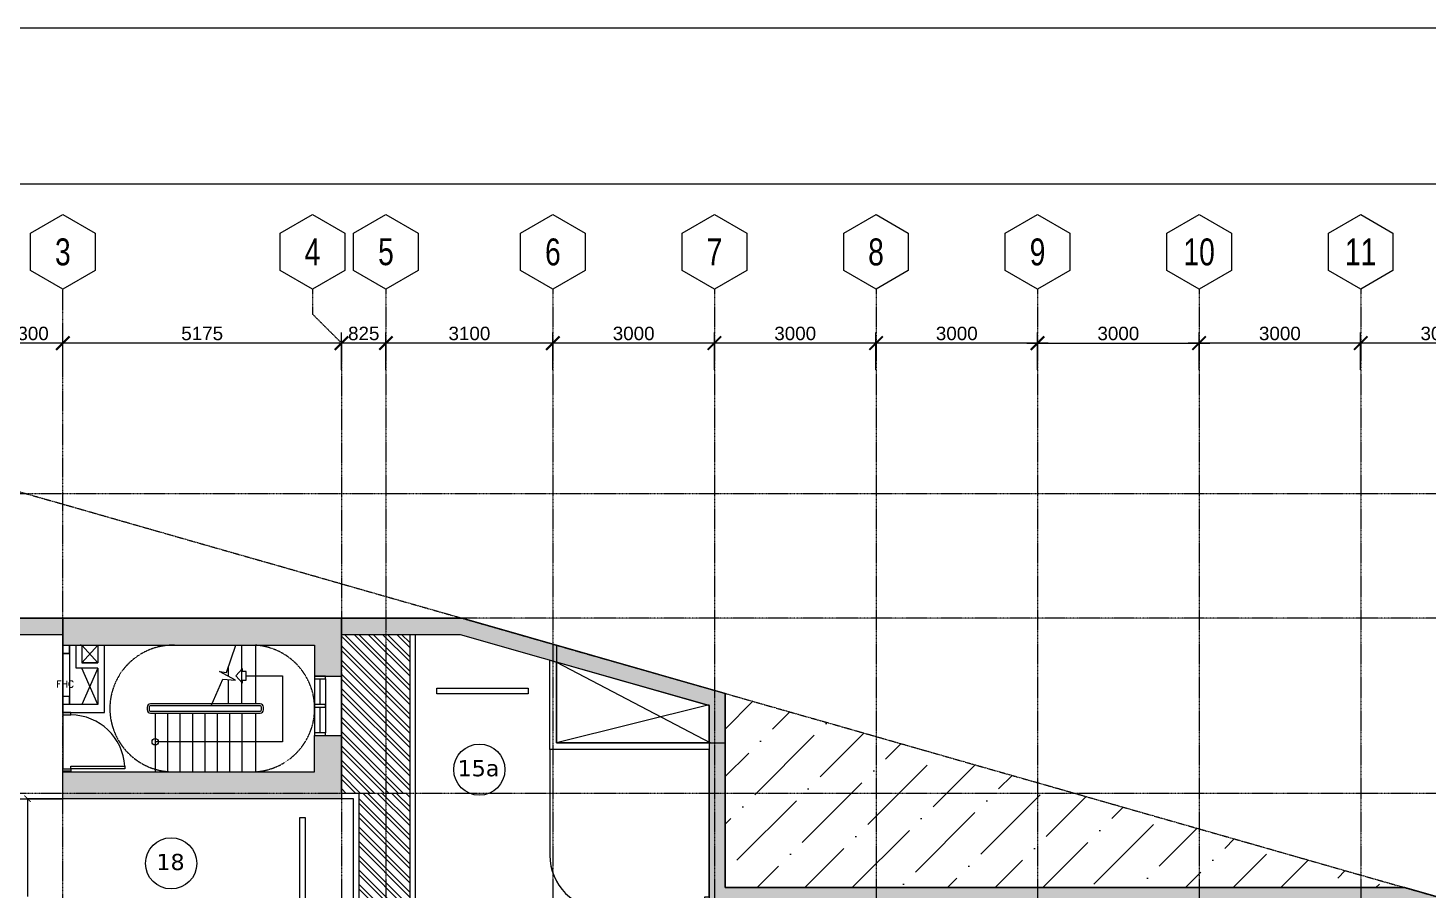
# Model space of a CAD drawing. Header units: inches. Extents: x -189245 to 740841, y -215444 to 469401.
# Drawn here: x 84045 to 110043, y 167391 to 183412 of the extents above; entities that cross this region are included whole.
import ezdxf
from ezdxf.enums import TextEntityAlignment as Align

# ---------------------------------------------------------------- set-up
doc = ezdxf.new("R2010")
doc.units = ezdxf.units.IN
doc.header["$LTSCALE"] = 10
doc.header["$MEASUREMENT"] = 0
for name, pattern in [('GRID NORMAL$0$GRID BASEMENT$0$GRID GROUND$0$GRID$0$$0$PHANTOM', [2.5, 1.25, -0.25, 0.25, -0.25, 0.25, -0.25]), ('HIDDEN', [0.375, 0.25, -0.125]), ('HIDDEN2', [0.1875, 0.125, -0.0625])]:
    doc.linetypes.add(name, pattern=pattern)
for name, color, linetype in [('3', 252, 'Continuous'), ('A-CMU WALL', 4, 'Continuous'), ('a-dim', 8, 'Continuous'), ('A-DOOR', 1, 'Continuous'), ('A-GRID', 8, 'Continuous'), ('A-HATCH COLUMN', 252, 'Continuous'), ('A-HATCH-CMU', 8, 'Continuous'), ('A-HATCH-SOLID', 252, 'Continuous'), ('A-PARKING', 252, 'Continuous'), ('A-RETAINING HATCH', 252, 'Continuous'), ('A-RETAINING WALL', 6, 'Continuous'), ('A-ROAD', 252, 'Continuous'), ('A-SHEARWALL', 6, 'Continuous'), ('A-STAIR', 1, 'Continuous'), ('A-TEXT', 3, 'Continuous'), ('A-WINDOW', 2, 'Continuous'), ('TEXT', 3, 'Continuous'), ('TSG- WALL 100', 244, 'Continuous')]:
    doc.layers.add(name, color=color, linetype=linetype)
doc.layers.add('DEFPOINT', color=7, linetype='Continuous', plot=False)
doc.styles.add('GRID NORMAL$0$GRID BASEMENT$0$GRID GROUND$0$GRID$0$Standard', font='ARIAL.TTF')
doc.styles.add('PRSP_Simplex', font='simplex.shx')
doc.styles.add('ROMANS 300', font='romans.shx', dxfattribs={"height": 300})
doc.styles.add('VERDANA', font='verdana.TTF')
doc.dimstyles.new('GRID NORMAL$0$GRID BASEMENT$0$GRID GROUND$0$GRID$0$Standard', dxfattribs={"dimtxt": 250, "dimasz": 0.18, "dimexe": 0.18, "dimexo": 0.0625, "dimgap": 50, "dimtad": 1, "dimdec": 0, "dimzin": 0, "dimdsep": 46, "dimtxsty": 'GRID NORMAL$0$GRID BASEMENT$0$GRID GROUND$0$GRID$0$Standard', "dimcen": 0.09, "dimadec": 0, "dimazin": 0, "dimtfac": 1, "dimtdec": 0, "dimtofl": 0, "dimtmove": 0, "dimatfit": 3, "dimfxl": 1, "dimtolj": 1, "dimtzin": 0, "dimarcsym": 0})
doc.dimstyles.get("Standard").update_dxf_attribs({"dimtxt": 0.18, "dimasz": 0.18, "dimexe": 0.18, "dimexo": 0.0625, "dimgap": 0.09, "dimtad": 0, "dimtih": 1, "dimtoh": 1, "dimdec": 4, "dimzin": 0, "dimdsep": 46, "dimtxsty": 'Standard', "dimcen": 0.09, "dimadec": 0, "dimazin": 0, "dimtfac": 1, "dimtdec": 4, "dimtofl": 0, "dimtmove": 0, "dimatfit": 3, "dimfxl": 1, "dimtolj": 1, "dimtzin": 0, "dimarcsym": 0})

# ---------------------------------------------------------------- blocks, each defined once
blk = doc.blocks.new('_ARCHTICK')
at = {"color": 0, "linetype": 'ByBlock', "ltscale": 20, "const_width": 0.15}
blk.add_lwpolyline([(-0.5, -0.5), (0.5, 0.5)], dxfattribs=at)
blk = doc.blocks.new('*D749')
at = {"layer": 'a-dim', "color": 1, "lineweight": -2}
for p, q in [((84711, 169104), (84035, 169104)), ((84035, 169104), (84035, 167288)), ((84035, 161615), (84035, 163431)), ((84711, 161615), (84035, 161615))]:
    blk.add_line(p, q, dxfattribs=at)
at = {"layer": 'Defpoints', "color": 0}
for p in [(84711, 169104), (84035, 161615), (84711, 161615)]:
    blk.add_point(p, dxfattribs=at)
at = {"layer": 'a-dim', "color": 1, "lineweight": -2, "xscale": 120, "yscale": 120, "zscale": 120}
for p, rotation in [((84035, 169104), 90), ((84035, 161615), 270)]:
    blk.add_blockref('_ARCHTICK', p, dxfattribs=dict(at, rotation=rotation))
at = {"layer": 'a-dim', "color": 3, "insert": (84035, 165359), "char_height": 300, "attachment_point": 5, "rotation": 90, "style": 'ROMANS 300'}
blk.add_mtext('\\A1;3 SLOTS\\P@ 2500MM EACH', dxfattribs=at)
blk = doc.blocks.new('Park-slot2')
at = {"color": 1}
blk.add_lwpolyline([(800, 1200), (5000, 1200), (5000, 1300), (800, 1300)], close=True, dxfattribs=at)
at = {"color": 2}
blk.add_lwpolyline([(800, 850), (900, 850), (900, -850), (800, -850)], close=True, dxfattribs=at)
blk = doc.blocks.new('1')
at = {"layer": 'A-DOOR'}
blk.add_circle((0, 0), 475, dxfattribs=at)
at = {"layer": 'TEXT', "style": 'VERDANA'}
blk.add_attdef('15B', (-404, -124), '', height=300, dxfattribs=at)
blk = doc.blocks.new('GRID NORMAL$0$GRID BASEMENT$0$GRID GROUND$0$GRID$0$$0$GRID-V')
at = {"color": 3}
blk.add_lwpolyline([(6, 10.39), (0, 13.86), (-6, 10.39), (-6, 3.46), (0, 0), (6, 3.46)], close=True, dxfattribs=at)
at = {"color": 6, "style": 'GRID NORMAL$0$GRID BASEMENT$0$GRID GROUND$0$GRID$0$Standard', "width": 0.75}
blk.add_attdef('V', text='', height=5, dxfattribs=at).set_placement((0, 6.93), align=Align.MIDDLE)
blk = doc.blocks.new('GRID NORMAL$0$GRID BASEMENT$0$GRID GROUND$0$GRID$0$_ARCHTICK')
at = {"color": 0, "linetype": 'ByBlock', "ltscale": 20, "const_width": 0.15}
blk.add_lwpolyline([(-0.5, -0.5), (0.5, 0.5)], dxfattribs=at)
blk = doc.blocks.new('*D795')
at = {"layer": 'a-dim', "color": 0, "lineweight": -2, "ltscale": 500}
for p, q in [((93992, 177562), (90492, 177562)), ((90692, 177063), (90692, 177762)), ((93792, 177063), (93792, 177762))]:
    blk.add_line(p, q, dxfattribs=at)
at = {"layer": 'Defpoints', "color": 0, "ltscale": 500}
for p in [(90692, 177562), (90692, 177062), (93792, 177062)]:
    blk.add_point(p, dxfattribs=at)
at = {"layer": 'a-dim', "color": 0, "lineweight": -2, "ltscale": 500, "xscale": 250, "yscale": 250, "zscale": 250, "rotation": 180}
blk.add_blockref('GRID NORMAL$0$GRID BASEMENT$0$GRID GROUND$0$GRID$0$_ARCHTICK', (90692, 177562), dxfattribs=at)
at = {"layer": 'a-dim', "color": 0, "lineweight": -2, "ltscale": 500, "xscale": 250, "yscale": 250, "zscale": 250}
blk.add_blockref('GRID NORMAL$0$GRID BASEMENT$0$GRID GROUND$0$GRID$0$_ARCHTICK', (93792, 177562), dxfattribs=at)
at = {"layer": 'a-dim', "color": 3, "ltscale": 500, "insert": (92242, 177740), "char_height": 250, "attachment_point": 5, "style": 'GRID NORMAL$0$GRID BASEMENT$0$GRID GROUND$0$GRID$0$Standard'}
blk.add_mtext('\\A1;3100', dxfattribs=at)
blk = doc.blocks.new('*D798')
at = {"layer": 'a-dim', "color": 0, "lineweight": -2, "ltscale": 500}
for p, q in [((108992, 177562), (105592, 177562)), ((105792, 177063), (105792, 177762)), ((108792, 177063), (108792, 177762))]:
    blk.add_line(p, q, dxfattribs=at)
at = {"layer": 'Defpoints', "color": 0, "ltscale": 500}
for p in [(105792, 177562), (105792, 177062), (108792, 177063)]:
    blk.add_point(p, dxfattribs=at)
at = {"layer": 'a-dim', "color": 0, "lineweight": -2, "ltscale": 500, "xscale": 250, "yscale": 250, "zscale": 250, "rotation": 180}
blk.add_blockref('GRID NORMAL$0$GRID BASEMENT$0$GRID GROUND$0$GRID$0$_ARCHTICK', (105792, 177562), dxfattribs=at)
at = {"layer": 'a-dim', "color": 0, "lineweight": -2, "ltscale": 500, "xscale": 250, "yscale": 250, "zscale": 250}
blk.add_blockref('GRID NORMAL$0$GRID BASEMENT$0$GRID GROUND$0$GRID$0$_ARCHTICK', (108792, 177562), dxfattribs=at)
at = {"layer": 'a-dim', "color": 3, "ltscale": 500, "insert": (107292, 177740), "char_height": 250, "attachment_point": 5, "style": 'GRID NORMAL$0$GRID BASEMENT$0$GRID GROUND$0$GRID$0$Standard'}
blk.add_mtext('\\A1;3000', dxfattribs=at)
blk = doc.blocks.new('*D799')
at = {"layer": 'a-dim', "color": 0, "lineweight": -2, "ltscale": 500}
for p, q in [((96992, 177562), (93592, 177562)), ((93792, 177063), (93792, 177762)), ((96792, 177063), (96792, 177762))]:
    blk.add_line(p, q, dxfattribs=at)
at = {"layer": 'Defpoints', "color": 0, "ltscale": 500}
for p in [(93792, 177562), (93792, 177062), (96792, 177062)]:
    blk.add_point(p, dxfattribs=at)
at = {"layer": 'a-dim', "color": 0, "lineweight": -2, "ltscale": 500, "xscale": 250, "yscale": 250, "zscale": 250, "rotation": 180}
blk.add_blockref('GRID NORMAL$0$GRID BASEMENT$0$GRID GROUND$0$GRID$0$_ARCHTICK', (93792, 177562), dxfattribs=at)
at = {"layer": 'a-dim', "color": 0, "lineweight": -2, "ltscale": 500, "xscale": 250, "yscale": 250, "zscale": 250}
blk.add_blockref('GRID NORMAL$0$GRID BASEMENT$0$GRID GROUND$0$GRID$0$_ARCHTICK', (96792, 177562), dxfattribs=at)
at = {"layer": 'a-dim', "color": 3, "ltscale": 500, "insert": (95292, 177740), "char_height": 250, "attachment_point": 5, "style": 'GRID NORMAL$0$GRID BASEMENT$0$GRID GROUND$0$GRID$0$Standard'}
blk.add_mtext('\\A1;3000', dxfattribs=at)
blk = doc.blocks.new('*D800')
at = {"layer": 'a-dim', "color": 0, "lineweight": -2, "ltscale": 500}
for p, q in [((111992, 177562), (108592, 177562)), ((108792, 177063), (108792, 177762)), ((111792, 177063), (111792, 177762))]:
    blk.add_line(p, q, dxfattribs=at)
at = {"layer": 'Defpoints', "color": 0, "ltscale": 500}
for p in [(108792, 177562), (108792, 177063), (111792, 177062)]:
    blk.add_point(p, dxfattribs=at)
at = {"layer": 'a-dim', "color": 0, "lineweight": -2, "ltscale": 500, "xscale": 250, "yscale": 250, "zscale": 250, "rotation": 180}
blk.add_blockref('GRID NORMAL$0$GRID BASEMENT$0$GRID GROUND$0$GRID$0$_ARCHTICK', (108792, 177562), dxfattribs=at)
at = {"layer": 'a-dim', "color": 0, "lineweight": -2, "ltscale": 500, "xscale": 250, "yscale": 250, "zscale": 250}
blk.add_blockref('GRID NORMAL$0$GRID BASEMENT$0$GRID GROUND$0$GRID$0$_ARCHTICK', (111792, 177562), dxfattribs=at)
at = {"layer": 'a-dim', "color": 3, "ltscale": 500, "insert": (110292, 177740), "char_height": 250, "attachment_point": 5, "style": 'GRID NORMAL$0$GRID BASEMENT$0$GRID GROUND$0$GRID$0$Standard'}
blk.add_mtext('\\A1;3000', dxfattribs=at)
blk = doc.blocks.new('*D801')
at = {"layer": 'a-dim', "color": 0, "lineweight": -2, "ltscale": 500}
for p, q in [((102992, 177562), (99592, 177562)), ((99792, 177063), (99792, 177762)), ((102792, 177063), (102792, 177762))]:
    blk.add_line(p, q, dxfattribs=at)
at = {"layer": 'Defpoints', "color": 0, "ltscale": 500}
for p in [(99792, 177562), (99792, 177063), (102792, 177062)]:
    blk.add_point(p, dxfattribs=at)
at = {"layer": 'a-dim', "color": 0, "lineweight": -2, "ltscale": 500, "xscale": 250, "yscale": 250, "zscale": 250, "rotation": 180}
blk.add_blockref('GRID NORMAL$0$GRID BASEMENT$0$GRID GROUND$0$GRID$0$_ARCHTICK', (99792, 177562), dxfattribs=at)
at = {"layer": 'a-dim', "color": 0, "lineweight": -2, "ltscale": 500, "xscale": 250, "yscale": 250, "zscale": 250}
blk.add_blockref('GRID NORMAL$0$GRID BASEMENT$0$GRID GROUND$0$GRID$0$_ARCHTICK', (102792, 177562), dxfattribs=at)
at = {"layer": 'a-dim', "color": 3, "ltscale": 500, "insert": (101292, 177740), "char_height": 250, "attachment_point": 5, "style": 'GRID NORMAL$0$GRID BASEMENT$0$GRID GROUND$0$GRID$0$Standard'}
blk.add_mtext('\\A1;3000', dxfattribs=at)
blk = doc.blocks.new('*D802')
at = {"layer": 'a-dim', "color": 0, "lineweight": -2, "ltscale": 500}
for p, q in [((99992, 177562), (96592, 177562)), ((96792, 177063), (96792, 177762)), ((99792, 177063), (99792, 177762))]:
    blk.add_line(p, q, dxfattribs=at)
at = {"layer": 'Defpoints', "color": 0, "ltscale": 500}
for p in [(96792, 177562), (96792, 177063), (99792, 177063)]:
    blk.add_point(p, dxfattribs=at)
at = {"layer": 'a-dim', "color": 0, "lineweight": -2, "ltscale": 500, "xscale": 250, "yscale": 250, "zscale": 250, "rotation": 180}
blk.add_blockref('GRID NORMAL$0$GRID BASEMENT$0$GRID GROUND$0$GRID$0$_ARCHTICK', (96792, 177562), dxfattribs=at)
at = {"layer": 'a-dim', "color": 0, "lineweight": -2, "ltscale": 500, "xscale": 250, "yscale": 250, "zscale": 250}
blk.add_blockref('GRID NORMAL$0$GRID BASEMENT$0$GRID GROUND$0$GRID$0$_ARCHTICK', (99792, 177562), dxfattribs=at)
at = {"layer": 'a-dim', "color": 3, "ltscale": 500, "insert": (98292, 177740), "char_height": 250, "attachment_point": 5, "style": 'GRID NORMAL$0$GRID BASEMENT$0$GRID GROUND$0$GRID$0$Standard'}
blk.add_mtext('\\A1;3000', dxfattribs=at)
blk = doc.blocks.new('*D803')
at = {"layer": 'a-dim', "color": 0, "lineweight": -2, "ltscale": 500}
for p, q in [((90067, 177562), (84492, 177562)), ((84692, 177063), (84692, 177762)), ((89867, 177063), (89867, 177762))]:
    blk.add_line(p, q, dxfattribs=at)
at = {"layer": 'Defpoints', "color": 0, "ltscale": 500}
for p in [(84692, 177562), (84692, 177062), (89867, 177062)]:
    blk.add_point(p, dxfattribs=at)
at = {"layer": 'a-dim', "color": 0, "lineweight": -2, "ltscale": 500, "xscale": 250, "yscale": 250, "zscale": 250, "rotation": 180}
blk.add_blockref('GRID NORMAL$0$GRID BASEMENT$0$GRID GROUND$0$GRID$0$_ARCHTICK', (84692, 177562), dxfattribs=at)
at = {"layer": 'a-dim', "color": 0, "lineweight": -2, "ltscale": 500, "xscale": 250, "yscale": 250, "zscale": 250}
blk.add_blockref('GRID NORMAL$0$GRID BASEMENT$0$GRID GROUND$0$GRID$0$_ARCHTICK', (89867, 177562), dxfattribs=at)
at = {"layer": 'a-dim', "color": 3, "ltscale": 500, "insert": (87280, 177740), "char_height": 250, "attachment_point": 5, "style": 'GRID NORMAL$0$GRID BASEMENT$0$GRID GROUND$0$GRID$0$Standard'}
blk.add_mtext('\\A1;5175', dxfattribs=at)
blk = doc.blocks.new('*D805')
at = {"layer": 'a-dim', "color": 0, "lineweight": -2, "ltscale": 500}
for p, q in [((102592, 177562), (105992, 177562)), ((102792, 177063), (102792, 177762)), ((105792, 177063), (105792, 177762))]:
    blk.add_line(p, q, dxfattribs=at)
at = {"layer": 'Defpoints', "color": 0, "ltscale": 500}
for p in [(105792, 177562), (102792, 177062), (105792, 177063)]:
    blk.add_point(p, dxfattribs=at)
at = {"layer": 'a-dim', "color": 0, "lineweight": -2, "ltscale": 500, "xscale": 250, "yscale": 250, "zscale": 250, "rotation": 180}
blk.add_blockref('GRID NORMAL$0$GRID BASEMENT$0$GRID GROUND$0$GRID$0$_ARCHTICK', (102792, 177562), dxfattribs=at)
at = {"layer": 'a-dim', "color": 0, "lineweight": -2, "ltscale": 500, "xscale": 250, "yscale": 250, "zscale": 250}
blk.add_blockref('GRID NORMAL$0$GRID BASEMENT$0$GRID GROUND$0$GRID$0$_ARCHTICK', (105792, 177562), dxfattribs=at)
at = {"layer": 'a-dim', "color": 3, "ltscale": 500, "insert": (104292, 177740), "char_height": 250, "attachment_point": 5, "style": 'GRID NORMAL$0$GRID BASEMENT$0$GRID GROUND$0$GRID$0$Standard'}
blk.add_mtext('\\A1;3000', dxfattribs=at)
blk = doc.blocks.new('*D807')
at = {"layer": 'a-dim', "color": 0, "lineweight": -2, "ltscale": 500}
for p, q in [((84892, 177562), (83192, 177562)), ((83392, 177063), (83392, 177762)), ((84692, 177063), (84692, 177762))]:
    blk.add_line(p, q, dxfattribs=at)
at = {"layer": 'Defpoints', "color": 0, "ltscale": 500}
for p in [(83392, 177562), (83392, 177063), (84692, 177062)]:
    blk.add_point(p, dxfattribs=at)
at = {"layer": 'a-dim', "color": 0, "lineweight": -2, "ltscale": 500, "xscale": 250, "yscale": 250, "zscale": 250, "rotation": 180}
blk.add_blockref('GRID NORMAL$0$GRID BASEMENT$0$GRID GROUND$0$GRID$0$_ARCHTICK', (83392, 177562), dxfattribs=at)
at = {"layer": 'a-dim', "color": 0, "lineweight": -2, "ltscale": 500, "xscale": 250, "yscale": 250, "zscale": 250}
blk.add_blockref('GRID NORMAL$0$GRID BASEMENT$0$GRID GROUND$0$GRID$0$_ARCHTICK', (84692, 177562), dxfattribs=at)
at = {"layer": 'a-dim', "color": 3, "ltscale": 500, "insert": (84042, 177740), "char_height": 250, "attachment_point": 5, "style": 'GRID NORMAL$0$GRID BASEMENT$0$GRID GROUND$0$GRID$0$Standard'}
blk.add_mtext('\\A1;1300', dxfattribs=at)
blk = doc.blocks.new('*D808')
at = {"layer": 'a-dim', "color": 0, "lineweight": -2, "ltscale": 500}
for p, q in [((90892, 177562), (89667, 177562)), ((89867, 177063), (89867, 177762)), ((90692, 177063), (90692, 177762))]:
    blk.add_line(p, q, dxfattribs=at)
at = {"layer": 'Defpoints', "color": 0, "ltscale": 500}
for p in [(89867, 177562), (89867, 177062), (90692, 177062)]:
    blk.add_point(p, dxfattribs=at)
at = {"layer": 'a-dim', "color": 0, "lineweight": -2, "ltscale": 500, "xscale": 250, "yscale": 250, "zscale": 250, "rotation": 180}
blk.add_blockref('GRID NORMAL$0$GRID BASEMENT$0$GRID GROUND$0$GRID$0$_ARCHTICK', (89867, 177562), dxfattribs=at)
at = {"layer": 'a-dim', "color": 0, "lineweight": -2, "ltscale": 500, "xscale": 250, "yscale": 250, "zscale": 250}
blk.add_blockref('GRID NORMAL$0$GRID BASEMENT$0$GRID GROUND$0$GRID$0$_ARCHTICK', (90692, 177562), dxfattribs=at)
at = {"layer": 'a-dim', "color": 3, "ltscale": 500, "insert": (90280, 177740), "char_height": 250, "attachment_point": 5, "style": 'GRID NORMAL$0$GRID BASEMENT$0$GRID GROUND$0$GRID$0$Standard'}
blk.add_mtext('\\A1;825', dxfattribs=at)

msp = doc.modelspace()

# ---------------------------------------------------------------- hatches: boundary and pattern name
at = {"layer": 'A-HATCH COLUMN', "ltscale": 2}
msp.add_hatch(color=256, dxfattribs=at).paths.add_polyline_path([(89367.36797, 171953.88317), (89367.36797, 171378.88317), (89867.36797, 171378.88317), (89867.36797, 171953.88317), (89867.36797, 172453.88317), (84692.36797, 172453.88317), (84692.36797, 171953.88317)])
at = {"layer": 'A-HATCH-CMU'}
h = msp.add_hatch(dxfattribs=at)
h.set_pattern_fill('ANSI36', color=256, scale=5000, style=0)
h.set_pattern_definition([(45, (-785902.54, 229722.6), (331.4563, 1215.3398), [1562.5, -312.5, 0, -312.5])])
h.paths.add_polyline_path([(109611.38869, 167453.88314), (96992.39924, 167453.88314), (96992.39924, 171058.96824)])
at = {"layer": 'A-HATCH-SOLID', "ltscale": 2}
msp.add_hatch(color=256, dxfattribs=at).paths.add_polyline_path([(89367.36797, 169603.88317), (89367.36797, 170278.88317), (89867.36797, 170278.88317), (89867.36797, 169603.88317), (89867.36797, 169103.88317), (84692.36797, 169103.88317), (84692.36797, 169603.88317)])
at = {"layer": 'A-PARKING'}
h = msp.add_hatch(dxfattribs=at)
h.set_pattern_fill('ANSI32', color=8, scale=500, angle=90, style=0)
h.set_pattern_definition([(135, (89867.37, 169203.88), (-132.583, -132.583), []), (135, (89867.37, 169292.27), (-132.583, -132.583), [])])
h.paths.add_polyline_path([(90692.36797, 172153.88317), (89867.36797, 172153.88317), (89867.36797, 169203.88317), (90192.39924, 169203.88317), (90692.36797, 169203.88317)])
h.paths.add_polyline_path([(91135.48249, 172153.88317), (90692.36797, 172153.88317), (90692.36797, 169203.88317), (91135.30576, 169203.88317)])
h = msp.add_hatch(dxfattribs=at)
h.set_pattern_fill('ANSI32', color=8, scale=500, angle=90, style=0)
h.set_pattern_definition([(135, (90192.4, 165303.88), (-132.5825, -132.5825), []), (135, (90192.4, 165392.27), (-132.5825, -132.5825), [])])
h.paths.add_polyline_path([(90692.36797, 169203.88317), (90192.39924, 169203.88317), (90192.39924, 165303.88317), (90692.36797, 165303.88317)])
h.paths.add_polyline_path([(91135.30576, 169203.88317), (90692.36797, 169203.88317), (90692.36797, 165303.88317), (91135.07213, 165303.88317)])
at = {"layer": 'A-RETAINING HATCH', "ltscale": 2}
h = msp.add_hatch(color=256, dxfattribs=at)
h.paths.add_polyline_path([(78017.36797, 174466.41645), (75573.55006, 174466.41645), (74808.89379, 170416.55586), (74787.51877, 170259.33448), (73827.34522, 163196.89424), (73215.66904, 155926.09267), (72979.67635, 148654.55267), (73120.54239, 141369.98807), (73635.43489, 134081.92157), (74522.59345, 126829.90499), (75342.94269, 122141.34986), (78017.36797, 122141.34986), (78017.36797, 121841.34986), (75090.87575, 121841.34986), (74225.75135, 126785.80913), (73336.7221, 134053.11762), (72820.74697, 141356.50819), (72679.58223, 148656.51948), (72916.09062, 155943.94953), (73528.99027, 163229.29404), (74490.25348, 170299.74916), (74512.66915, 170464.62491), (75324.89263, 174766.41645), (78017.36797, 174766.41648)])
h.paths.add_polyline_path([(84692.36797, 172453.88317), (83392.36797, 172453.88317), (83392.36797, 172153.88317), (84692.36797, 172153.88317)])
h.paths.add_polyline_path([(90092.39924, 172153.88317), (92067.72329, 172153.88317), (96692.39924, 170832.68086), (96692.39924, 167153.88317), (109569.37593, 167153.88317), (125192.36797, 162690.59265), (125192.36797, 155053.88317), (125492.36797, 155053.88317), (125492.36797, 162916.88895), (109611.38869, 167453.88314), (96992.39924, 167453.88314), (96992.39924, 171058.97715), (92109.73595, 172453.88317), (90092.39924, 172453.88317)])
h.paths.add_polyline_path([(125192.36797, 132157.45303), (125192.36797, 141553.41648), (125492.36797, 141553.41648), (125492.36797, 131921.89602), (125492.36797, 131921.89602), (93681.47621, 124153.88317), (89867.36797, 124153.88317), (89867.36797, 124453.88317), (93645.37754, 124453.88317)])
h.paths.add_polyline_path([(84692.36797, 124453.88317), (83392.36797, 124453.88317), (83392.36797, 124153.88317), (84692.36797, 124153.88317)])
h.paths.add_polyline_path([(125192.36797, 147553.88317), (125192.36797, 149053.41648)])
edge = h.paths.add_edge_path()
edge.add_line((125492.36797, 155053.88317), (125492.36797, 162916.88895))
edge.add_line((125192.36797, 155053.88317), (125192.36797, 162053.88317))
edge.add_line((125192.36797, 150653.88317), (125192.36797, 153553.41648))
edge.add_line((125192.36797, 143153.88317), (125192.36797, 145953.88317))
edge.add_line((125192.36797, 150653.88317), (125192.36797, 153353.88317))
edge.add_line((125192.36797, 143253.88317), (125192.36797, 145953.88317))
h.paths.add_polyline_path([(90092.39924, 172453.88317), (89867.36797, 172453.88317), (89867.36797, 172153.88317), (90092.39924, 172153.88317)])
h.paths.add_polyline_path([(125492.36797, 153553.41648), (125092.36797, 153553.41648), (125092.36797, 150553.41648), (125492.36797, 150553.41648)])
h.paths.add_polyline_path([(125492.36797, 149053.41648), (125092.36797, 149053.41648), (125092.36797, 147553.41648), (125492.36797, 147553.41648)])
h.paths.add_polyline_path([(125492.36797, 146053.41648), (125092.36797, 146053.41648), (125092.36797, 143053.41648), (125492.36797, 143053.41648)])

# ---------------------------------------------------------------- linework, layer by layer
at = {"color": 2}
msp.add_lwpolyline([(93334.32226, 171153.88314), (93334.32226, 171053.88314), (91634.32226, 171053.88314), (91634.32226, 171153.88314)], close=True, dxfattribs=at)
at = {"layer": '3', "color": 3, "linetype": 'GRID NORMAL$0$GRID BASEMENT$0$GRID GROUND$0$GRID$0$$0$PHANTOM', "flags": 128}
msp.add_lwpolyline([(129099.70051, 161873.70839), (128635.71769, 153196.10388), (129017.37653, 141092.11956), (129992.59111, 133020.82124), (75328.80638, 119672.28056), (74071.67228, 126517.80566), (73116.59928, 133815.57488), (72536.23342, 141152.6571), (72332.65028, 148489.83325), (72508.83494, 155817.71555), (73063.42076, 163146.76286), (73991.07251, 170427.90716), (75224.85356, 177277.67973), (129118.65489, 161880.9048)], dxfattribs=at)
at = {"layer": '3', "linetype": 'GRID NORMAL$0$GRID BASEMENT$0$GRID GROUND$0$GRID$0$$0$PHANTOM', "flags": 128}
msp.add_lwpolyline([(129099.70051, 161873.70839), (128635.71769, 153196.10388), (129017.37653, 141092.11956), (129992.59111, 133020.82124), (75328.80638, 119672.28056), (74071.67228, 126517.80566), (73116.59928, 133815.57488), (72536.23342, 141152.6571), (72332.65028, 148489.83325), (72508.83494, 155817.71555), (73063.42076, 163146.76286), (73991.07251, 170427.90716), (75224.85356, 177277.67973), (129118.65489, 161880.9048)], dxfattribs=at)
at = {"layer": 'A-CMU WALL', "linetype": 'Continuous'}
msp.add_line((85042.37698, 171953.88317), (85042.37698, 171628.88317), dxfattribs=at)
at = {"layer": 'A-CMU WALL', "color": 1, "linetype": 'Continuous'}
for p, q in [((85341.386, 171953.88317), (85042.37698, 171628.88317)), ((85341.386, 171628.88317), (85042.37698, 171953.88317)), ((85342.37698, 171528.88317), (85042.37698, 170855.15353)), ((85341.386, 170855.15353), (85042.37698, 171528.88317))]:
    msp.add_line(p, q, dxfattribs=at)
at = {"layer": 'A-CMU WALL'}
msp.add_line((93861.32235, 170139.85946), (93861.32235, 171641.47468), dxfattribs=at)
at = {"layer": 'A-CMU WALL', "linetype": 'Continuous'}
for points in [[(85342.37698, 171628.88317), (85042.37698, 171628.88317)], [(85342.37698, 171528.88317), (85042.37698, 171528.88317)]]:
    msp.add_lwpolyline(points, dxfattribs=at)
at = {"layer": 'A-CMU WALL'}
msp.add_lwpolyline([(93736.32235, 171677.18559), (93861.32235, 171641.47468), (93861.32235, 170139.85946), (96692.36797, 170139.85946), (96692.39924, 170014.85946), (93736.32235, 170014.85946), (93736.32235, 171677.18559)], close=True, dxfattribs=at)
at = {"layer": 'A-CMU WALL', "color": 0}
msp.add_lwpolyline([(96692.39924, 170832.67195), (93861.32235, 171641.47468), (93861.32235, 170139.85946), (96692.43052, 170139.85946)], close=True, dxfattribs=at)
at = {"layer": 'A-CMU WALL', "color": 8, "linetype": 'Continuous'}
msp.add_lwpolyline([(85342.37698, 171528.88317), (85042.37698, 171528.88317)], dxfattribs=at)
at = {"layer": 'A-CMU WALL'}
msp.add_lwpolyline([(96717.39924, 170139.85946), (96717.39924, 170139.85946), (96717.39924, 170139.85946), (93861.32235, 170139.85946)], dxfattribs=at)
at = {"layer": 'A-DOOR', "color": 1}
for p, q in [((84692.36797, 170755.15353), (84692.36797, 169753.88317)), ((84692.36797, 170655.15353), (84692.36797, 169653.88317))]:
    msp.add_line(p, q, dxfattribs=at)
at = {"layer": 'A-DOOR', "color": 2}
for points in [[(84842.36797, 170658.8134), (84842.36797, 170703.8134), (84692.36797, 170703.8134), (84692.36797, 170658.8134)], [(84842.36797, 169658.54304), (84842.36797, 169613.54304), (84692.36797, 169613.54304), (84692.36797, 169658.54304)], [(84842.36797, 169658.54304), (84842.36797, 169708.54304), (85842.36797, 169708.54304), (85842.36797, 169658.54304)]]:
    msp.add_lwpolyline(points, close=True, dxfattribs=at)
at = {"layer": 'A-DOOR', "color": 1}
msp.add_arc((84836.19216, 169651.01317), 1007.81915, 3.272423962, 89.648895278, dxfattribs=at)
at = {"layer": 'A-GRID', "linetype": 'GRID NORMAL$0$GRID BASEMENT$0$GRID GROUND$0$GRID$0$$0$PHANTOM'}
for p, q in [((84686.52792, 178559.12381), (84686.52792, 120830.78168)), ((89328.02035, 178562.49557), (89328.02035, 178100.45503)), ((90692.36797, 178562.49557), (90692.36797, 120834.15344)), ((93792.36797, 178562.49557), (93792.36795, 120834.15344)), ((96792.36797, 178562.49557), (96792.36797, 120834.15344)), ((99792.36797, 178562.49557), (99792.36797, 120834.15344)), ((102792.36797, 178562.49557), (102792.36797, 120834.15344)), ((105792.36797, 178562.49557), (105792.36797, 120834.15344)), ((108792.36797, 178562.49557), (108792.36797, 120834.15344)), ((89867.36797, 177562.64506), (89328.02035, 178100.45503)), ((89867.36797, 177562.64506), (89867.36797, 120821.92861)), ((134963.03974, 174766.41648), (67947.5999, 174766.41648)), ((134963.03974, 172453.88317), (67947.5999, 172453.88317)), ((134963.03974, 169203.88317), (67947.5999, 169203.88317))]:
    msp.add_line(p, q, dxfattribs=at)
at = {"layer": 'A-GRID', "color": 1, "ltscale": 2}
for p, q in [((93861.32235, 171641.47468), (96717.39924, 170139.85946)), ((96692.36797, 170847.3013), (93861.32235, 170139.85946))]:
    msp.add_line(p, q, dxfattribs=at)
at = {"layer": 'A-HATCH-CMU'}
msp.add_line((85043.36797, 171940.07225), (85017.72938, 171965.71084), dxfattribs=at)
at = {"layer": 'A-PARKING', "color": 8}
for p, q in [((89867.36797, 169203.88317), (89867.36797, 172153.88317)), ((90192.39924, 169203.88317), (89867.36797, 169203.88317))]:
    msp.add_line(p, q, dxfattribs=at)
at = {"layer": 'A-PARKING', "ltscale": 2}
for p, q in [((84692.36797, 171953.88317), (84692.36797, 170854.15353)), ((84817.36797, 171953.88317), (84817.36797, 170854.15353)), ((84817.36797, 171802.94978), (84692.36797, 171802.94978)), ((90192.39924, 169203.88317), (89867.36797, 169203.88317)), ((90092.39924, 169103.88317), (89867.36797, 169103.88317))]:
    msp.add_line(p, q, dxfattribs=at)
at = {"layer": 'A-PARKING', "color": 4, "ltscale": 2}
for p, q in [((84692.36797, 171802.94978), (84692.36797, 171952.94978)), ((84817.36797, 171802.94978), (84817.36797, 171952.94978)), ((84692.36797, 170853.22014), (84692.36797, 171002.94978)), ((84817.36797, 170853.22015), (84817.36797, 171002.94978))]:
    msp.add_line(p, q, dxfattribs=at)
at = {"layer": 'A-PARKING', "color": 1, "ltscale": 2}
msp.add_lwpolyline([(82527.38836, 174266.41648), (82527.40437, 169574.87996, 0.4142135555), (82998.40437, 169103.88317), (84692.36797, 169103.88317)], format="xyb", dxfattribs=at)
at = {"layer": 'A-PARKING', "color": 3, "linetype": 'HIDDEN2', "ltscale": 2}
msp.add_lwpolyline([(84817.36797, 171002.94978), (84692.36797, 171002.94978), (84692.36797, 171802.94978), (84817.36797, 171802.94978)], close=True, dxfattribs=at)
at = {"layer": 'A-PARKING', "color": 1, "ltscale": 2}
msp.add_lwpolyline([(96692.36797, 170014.85946), (93736.32235, 170014.85946), (93736.32235, 168053.88314, 0.4142135624), (94736.32235, 167053.88314), (96611.32235, 167053.88314), (96611.32235, 167284.85588), (96692.39924, 167284.85588)], format="xyb", close=True, dxfattribs=at)
at = {"layer": 'A-RETAINING WALL', "ltscale": 2}
msp.add_lwpolyline([(84692.36797, 172453.88317), (83392.36797, 172453.88317), (83392.36797, 172153.88317), (84692.36797, 172153.88317)], close=True, dxfattribs=at)
at = {"layer": 'A-RETAINING WALL', "linetype": 'Continuous'}
msp.add_lwpolyline([(89867.36797, 172153.88317), (92067.72329, 172153.88317), (96692.39924, 170832.68086), (96692.39924, 167153.88317), (109569.37593, 167153.88317), (125192.36797, 162690.59265), (125192.36797, 155053.88317), (125492.36797, 155053.88317), (125492.36797, 162916.88895), (109611.38869, 167453.88314), (96992.39924, 167453.88314), (96992.39924, 171058.97715), (92109.73595, 172453.88317), (89867.36797, 172453.88317), (89867.36797, 172153.88317)], dxfattribs=at)
at = {"layer": 'A-ROAD', "color": 251}
for p, q in [((91135.48249, 172153.88916), (91134.84945, 161586.77923)), ((91235.48249, 172153.88317), (91234.84945, 161586.77324)), ((89867.36797, 171378.88317), (89867.36797, 170278.88317)), ((93736.32235, 170014.85946), (93736.32235, 168053.88314)), ((90092.39924, 161653.41648), (90092.39924, 169103.88317)), ((90192.39924, 161553.41648), (90192.39924, 169203.88317))]:
    msp.add_line(p, q, dxfattribs=at)
msp.add_arc((94736.32235, 168053.88314), 1000, 180, 270, dxfattribs=at)
at = {"layer": 'A-SHEARWALL'}
for points in [[(89367.36797, 171953.88317), (89367.36797, 171378.88317), (89867.36797, 171378.88317), (89867.36797, 171953.88317), (89867.36797, 171953.88317), (89867.36797, 172453.88317), (84692.36797, 172453.88317), (84692.36797, 171953.88317), (84692.36797, 171953.88317), (84692.36797, 171953.88317), (89367.36797, 171953.88317)], [(89367.36797, 169603.88317), (89367.36797, 170278.88317), (89867.36797, 170278.88317), (89867.36797, 169603.88317), (89867.36797, 169603.88317), (89867.36797, 169103.88317), (84692.36797, 169103.88317), (84692.36797, 169603.88317), (84692.36797, 169603.88317), (84692.36797, 169603.88317), (89367.36797, 169603.88317)]]:
    msp.add_lwpolyline(points, dxfattribs=at)
at = {"layer": 'A-SHEARWALL', "color": 4}
for points in [[(85342.37698, 171528.88317), (85342.37698, 170854.15353), (84692.36797, 170854.15353), (84692.36797, 170703.8134), (85467.3466, 170703.8134), (85467.37698, 171953.88317)], [(85342.37698, 171953.88317), (85342.37698, 171953.88317), (85342.37698, 171628.88317)]]:
    msp.add_lwpolyline(points, dxfattribs=at)
at = {"layer": 'A-STAIR'}
for p, q in [((88096.60276, 171385.38317), (88770.62534, 171385.38317)), ((88770.62534, 171385.38317), (88770.62534, 170160.91025)), ((88770.62534, 170160.91025), (86407.36797, 170160.91025))]:
    msp.add_line(p, q, dxfattribs=at)
at = {"layer": 'A-STAIR', "color": 2}
msp.add_lwpolyline([(87445.63638, 170828.88317), (87662.40681, 171324.58364), (87899.98535, 171304.32418), (87600.6004, 171466.44215), (87734.14449, 171448.98525), (87906.5251, 171953.88317)], dxfattribs=at)
at = {"layer": 'A-STAIR', "linetype": 'Continuous'}
for points in [[(88017.36797, 170866.88317), (88017.36797, 171953.88317)], [(88267.36797, 171953.88317), (88267.36797, 170866.88317)], [(87767.36797, 171376.13694), (87767.36797, 171546.29587)], [(87767.36797, 170866.88317), (87767.36797, 171315.6331)], [(86407.36797, 170690.88317), (86407.36797, 169603.88317)], [(86637.36797, 170690.88317), (86637.36797, 169603.88317)], [(86867.36797, 170690.88317), (86867.36797, 169603.88317)], [(87097.36797, 170690.88317), (87097.36797, 169603.88317)], [(87327.36797, 170690.88317), (87327.36797, 169603.88317)], [(87557.36797, 170690.88317), (87557.36797, 169603.88317)], [(87787.36797, 170690.88317), (87787.36797, 169603.88317)], [(88017.36797, 170690.88317), (88017.36797, 169603.88317)], [(88267.36797, 170690.88317), (88267.36797, 169603.88317)]]:
    msp.add_lwpolyline(points, dxfattribs=at)
at = {"layer": 'A-STAIR', "color": 2}
msp.add_lwpolyline([(88027.78263, 171521.88317), (87903.47789, 171385.38317), (88027.78263, 171248.88317), (88027.78263, 171307.38317), (88096.60276, 171307.38317), (88096.60276, 171463.38317), (88027.78263, 171463.38317)], close=True, dxfattribs=at)
at = {"layer": 'A-STAIR', "color": 2, "linetype": 'Continuous'}
for points in [[(87460.73124, 170690.88317), (88354.36797, 170690.88317, 0.4142135624), (88417.36797, 170753.88317), (88417.36797, 170803.88317, 0.4142135624), (88354.36797, 170866.88317), (86320.36797, 170866.88317, 0.4142135624), (86257.36797, 170803.88317), (86257.36797, 170753.88317, 0.4142135624), (86320.36797, 170690.88317), (87460.73124, 170690.88317)], [(88379.36797, 170803.88317, 0.4142135624), (88354.36797, 170828.88317), (86320.36797, 170828.88317, 0.4142135624), (86295.36797, 170803.88317), (86295.36797, 170753.88317, 0.4142135624), (86320.36797, 170728.88317), (88354.36797, 170728.88317, 0.4142135624), (88379.36797, 170753.88317), (88379.36797, 170803.88317)]]:
    msp.add_lwpolyline(points, format="xyb", dxfattribs=at)
at = {"layer": 'A-STAIR', "color": 2}
msp.add_circle((86407.36797, 170160.91025), 59.44328, dxfattribs=at)
at = {"layer": 'A-STAIR', "linetype": 'HIDDEN'}
for centre, radius, start, end in [((86740.38019, 170778.88317), 1175.30989, 88.684243352, 271.315756648), ((88190.94751, 170778.88317), 1177.48252, 273.721201119, 86.278798881)]:
    msp.add_arc(centre, radius, start, end, dxfattribs=at)
at = {"layer": 'A-WINDOW', "color": 1, "ltscale": 50}
for p, q in [((89367.36797, 171328.88317), (89367.36797, 170328.88317)), ((89567.36797, 171328.88317), (89567.36797, 170328.88317))]:
    msp.add_line(p, q, dxfattribs=at)
at = {"layer": 'A-WINDOW', "ltscale": 50}
for p, q in [((89467.36797, 171328.88317), (89467.36797, 170853.88317)), ((89467.36797, 170803.88317), (89467.36797, 170328.88317))]:
    msp.add_line(p, q, dxfattribs=at)
for points in [[(89367.36797, 171378.88317), (89367.36797, 171328.88317), (89567.36797, 171328.88317), (89567.36797, 171378.88317)], [(89367.36797, 170853.88317), (89367.36797, 170803.88317), (89567.36797, 170803.88317), (89567.36797, 170853.88317)], [(89367.36797, 170328.88317), (89367.36797, 170278.88317), (89567.36797, 170278.88317), (89567.36797, 170328.88317)]]:
    msp.add_lwpolyline(points, close=True, dxfattribs=at)
at = {"layer": 'DEFPOINT'}
for points in [[(83392.36797, 172453.88317), (92109.73594, 172453.88317), (93792.36797, 171973.17656), (93861.91153, 171953.30884), (93861.91153, 170139.85946), (96992.39924, 170139.85946), (96992.39924, 167453.88314), (109611.38869, 167453.88314), (125492.36797, 162916.88895), (125492.36797, 155053.88317), (125492.36797, 131924.4639), (117992.36797, 130090.4448), (117992.36797, 149128.88317), (118517.36795, 149128.88317), (118504.86797, 150079.30114), (118042.30547, 150079.30114), (118042.30812, 153059.13747), (118392.30545, 153053.45306), (118392.30545, 153753.41648), (118042.30812, 153753.41648), (118042.30812, 155053.88317), (72887.20415, 155053.88317)], [(83392.36797, 172453.88317), (92109.73596, 172453.88317), (96992.39924, 171058.96824), (96992.39924, 167453.88314), (109611.38869, 167453.88314), (112545.68778, 166615.59113), (117420.82488, 165222.82635), (125492.36797, 162916.88895), (125492.36797, 162916.88895), (125492.36797, 131921.89602), (93681.47621, 124153.88317), (83392.36797, 124153.88316)]]:
    msp.add_lwpolyline(points, dxfattribs=at)
at = {"layer": 'Defpoints', "color": 2}
msp.add_lwpolyline([(45901.40806, 109161.63702), (150901.40806, 109161.63702), (150901.40806, 183411.63702), (45901.40806, 183411.63702)], close=True, dxfattribs=at)
at = {"layer": 'Defpoints', "color": 5}
msp.add_lwpolyline([(51994.40806, 112061.63702), (147194.40806, 112061.63702), (147194.40806, 180511.63702), (51994.40806, 180511.63702)], close=True, dxfattribs=at)
at = {"layer": 'TSG- WALL 100', "color": 4, "ltscale": 2}
for points in [[(85342.37698, 171528.88317), (85342.37698, 171528.88317), (85042.37698, 171528.88317), (84942.37698, 171528.88317), (84942.37698, 171953.88317), (85042.37698, 171953.88317), (85042.37698, 171628.88317)], [(85042.37698, 171628.88317), (85342.37698, 171628.88317)]]:
    msp.add_lwpolyline(points, dxfattribs=at)

# ---------------------------------------------------------------- block references
at = {"layer": 'A-DOOR'}
for p, values in [((92427.1578, 169644.61492), {'15B': '15a'}), ((86703.131, 167903.77957), {'15B': ' 18'})]:
    msp.add_blockref('1', p, dxfattribs=at).add_auto_attribs(values)
at = {"layer": 'A-GRID'}
ref = msp.add_blockref('GRID NORMAL$0$GRID BASEMENT$0$GRID GROUND$0$GRID$0$$0$GRID-V', (84692.36797, 178562.49557), dxfattribs=dict(at, xscale=-100, yscale=100, zscale=100))
ref.add_attrib('V', '3', dxfattribs={"layer": '0', "color": 6, "height": 500, "style": 'GRID NORMAL$0$GRID BASEMENT$0$GRID GROUND$0$GRID$0$Standard', "width": 0.75}).set_placement((84692.36797, 179255.31589), align=Align.MIDDLE)
ref = msp.add_blockref('GRID NORMAL$0$GRID BASEMENT$0$GRID GROUND$0$GRID$0$$0$GRID-V', (89328.02035, 178562.49557), dxfattribs=dict(at, xscale=-100, yscale=100, zscale=100))
ref.add_attrib('V', '4', dxfattribs={"layer": '0', "color": 6, "height": 500, "style": 'GRID NORMAL$0$GRID BASEMENT$0$GRID GROUND$0$GRID$0$Standard', "width": 0.75}).set_placement((89328.02035, 179255.31589), align=Align.MIDDLE)
ref = msp.add_blockref('GRID NORMAL$0$GRID BASEMENT$0$GRID GROUND$0$GRID$0$$0$GRID-V', (90692.36797, 178562.49557), dxfattribs=dict(at, xscale=-100, yscale=100, zscale=100))
ref.add_attrib('V', '5', dxfattribs={"layer": '0', "color": 6, "height": 500, "style": 'GRID NORMAL$0$GRID BASEMENT$0$GRID GROUND$0$GRID$0$Standard', "width": 0.75}).set_placement((90692.36797, 179255.31589), align=Align.MIDDLE)
ref = msp.add_blockref('GRID NORMAL$0$GRID BASEMENT$0$GRID GROUND$0$GRID$0$$0$GRID-V', (93792.36797, 178562.49557), dxfattribs=dict(at, xscale=-100, yscale=100, zscale=100))
ref.add_attrib('V', '6', dxfattribs={"layer": '0', "color": 6, "height": 500, "style": 'GRID NORMAL$0$GRID BASEMENT$0$GRID GROUND$0$GRID$0$Standard', "width": 0.75}).set_placement((93792.36797, 179255.31589), align=Align.MIDDLE)
ref = msp.add_blockref('GRID NORMAL$0$GRID BASEMENT$0$GRID GROUND$0$GRID$0$$0$GRID-V', (96792.36797, 178562.49557), dxfattribs=dict(at, xscale=-100, yscale=100, zscale=100))
ref.add_attrib('V', '7', dxfattribs={"layer": '0', "color": 6, "height": 500, "style": 'GRID NORMAL$0$GRID BASEMENT$0$GRID GROUND$0$GRID$0$Standard', "width": 0.75}).set_placement((96792.36797, 179255.31589), align=Align.MIDDLE)
ref = msp.add_blockref('GRID NORMAL$0$GRID BASEMENT$0$GRID GROUND$0$GRID$0$$0$GRID-V', (99792.36797, 178562.49557), dxfattribs=dict(at, xscale=-100, yscale=100, zscale=100))
ref.add_attrib('V', '8', dxfattribs={"layer": '0', "color": 6, "height": 500, "style": 'GRID NORMAL$0$GRID BASEMENT$0$GRID GROUND$0$GRID$0$Standard', "width": 0.75}).set_placement((99792.36797, 179255.31589), align=Align.MIDDLE)
ref = msp.add_blockref('GRID NORMAL$0$GRID BASEMENT$0$GRID GROUND$0$GRID$0$$0$GRID-V', (102792.36797, 178562.49557), dxfattribs=dict(at, xscale=-100, yscale=100, zscale=100))
ref.add_attrib('V', '9', dxfattribs={"layer": '0', "color": 6, "height": 500, "style": 'GRID NORMAL$0$GRID BASEMENT$0$GRID GROUND$0$GRID$0$Standard', "width": 0.75}).set_placement((102792.36797, 179255.31589), align=Align.MIDDLE)
ref = msp.add_blockref('GRID NORMAL$0$GRID BASEMENT$0$GRID GROUND$0$GRID$0$$0$GRID-V', (105792.36797, 178562.49557), dxfattribs=dict(at, xscale=-100, yscale=100, zscale=100))
ref.add_attrib('V', '10', dxfattribs={"layer": '0', "color": 6, "height": 500, "style": 'GRID NORMAL$0$GRID BASEMENT$0$GRID GROUND$0$GRID$0$Standard', "width": 0.75}).set_placement((105792.36797, 179255.31589), align=Align.MIDDLE)
ref = msp.add_blockref('GRID NORMAL$0$GRID BASEMENT$0$GRID GROUND$0$GRID$0$$0$GRID-V', (108792.36797, 178562.49557), dxfattribs=dict(at, xscale=-100, yscale=100, zscale=100))
ref.add_attrib('V', '11', dxfattribs={"layer": '0', "color": 6, "height": 500, "style": 'GRID NORMAL$0$GRID BASEMENT$0$GRID GROUND$0$GRID$0$Standard', "width": 0.75}).set_placement((108792.36797, 179255.31589), align=Align.MIDDLE)
at = {"layer": 'A-PARKING', "color": 1, "rotation": 180}
msp.add_blockref('Park-slot2', (89992.39924, 167903.77957), dxfattribs=at)

# ---------------------------------------------------------------- texts
at = {"layer": 'A-TEXT', "style": 'PRSP_Simplex'}
msp.add_text('FHC', height=125, dxfattribs=at).set_placement((84735.9512, 171232.88579), align=Align.MIDDLE)

# ---------------------------------------------------------------- dimensions: what is measured, and where the dimension line sits
at = {"layer": 'a-dim', "ltscale": 500}
dim = msp.add_linear_dim(base=(83392.36797, 177562.49557), p1=(84692.36797, 177062.49557), p2=(83392.36797, 177062.55807), angle=180, dimstyle='GRID NORMAL$0$GRID BASEMENT$0$GRID GROUND$0$GRID$0$Standard', override={"dimasz": 250, "dimexe": 200, "dimblk1": 'GRID NORMAL$0$GRID BASEMENT$0$GRID GROUND$0$GRID$0$_ARCHTICK', "dimblk2": 'GRID NORMAL$0$GRID BASEMENT$0$GRID GROUND$0$GRID$0$_ARCHTICK', "dimsah": 1, "dimdle": 200, "dimclrt": 3}, dxfattribs=at)
dim.commit()
dim.dimension.update_dxf_attribs({"geometry": '*D807', "text_midpoint": (84042.36797, 177562.49557), "dimtype": 160})
for base, p1, p2, picture, middle in [((84692.36797, 177562.49557), (89867.36797, 177062.49557), (84692.36797, 177062.49557), '*D803', (87279.86797, 177740.13882)), ((89867.36797, 177562.49557), (90692.36797, 177062.49557), (89867.36797, 177062.49557), '*D808', (90279.86797, 177740.13882)), ((90692.36797, 177562.49557), (93792.36797, 177062.49557), (90692.36797, 177062.49557), '*D795', (92242.36797, 177740.22408)), ((93792.36797, 177562.49557), (96792.36797, 177062.49557), (93792.36797, 177062.49557), '*D799', (95292.36797, 177740.22408)), ((96792.36797, 177562.49557), (99792.36797, 177062.55807), (96792.36797, 177062.55807), '*D802', (98292.36797, 177740.22408)), ((99792.36797, 177562.49557), (102792.36797, 177062.49557), (99792.36797, 177062.55807), '*D801', (101292.36797, 177740.22408)), ((105792.36797, 177562.49557), (102792.36797, 177062.49557), (105792.36797, 177062.55807), '*D805', (104292.36797, 177740.22408)), ((105792.36797, 177562.49557), (108792.36797, 177062.50573), (105792.36797, 177062.49557), '*D798', (107292.36797, 177740.22408)), ((108792.36797, 177562.49557), (111792.36797, 177062.49557), (108792.36797, 177062.50573), '*D800', (110292.36797, 177740.22408))]:
    dim = msp.add_linear_dim(base=base, p1=p1, p2=p2, angle=180, dimstyle='GRID NORMAL$0$GRID BASEMENT$0$GRID GROUND$0$GRID$0$Standard', override={"dimasz": 250, "dimexe": 200, "dimblk1": 'GRID NORMAL$0$GRID BASEMENT$0$GRID GROUND$0$GRID$0$_ARCHTICK', "dimblk2": 'GRID NORMAL$0$GRID BASEMENT$0$GRID GROUND$0$GRID$0$_ARCHTICK', "dimsah": 1, "dimdle": 200, "dimclrt": 3}, dxfattribs=at)
    dim.commit()
    dim.dimension.update_dxf_attribs({"geometry": picture, "text_midpoint": middle})
at = {"layer": 'a-dim', "color": 3}
dim = msp.add_linear_dim(base=(84035.13545, 161614.87603), p1=(84711.32235, 169103.88317), p2=(84711.32235, 161614.87603), angle=90, text='3 SLOTS\\P@ 2500MM EACH', dimstyle='Standard', override={"dimasz": 120, "dimtxsty": 'ROMANS 300', "dimblk1": 'ARCHTICK', "dimblk2": 'ARCHTICK', "dimsah": 1, "dimclrd": 1, "dimclre": 1, "dimclrt": 3, "dimtmove": 1}, dxfattribs=at)
dim.commit()
dim.dimension.update_dxf_attribs({"geometry": '*D749', "text_midpoint": (84035.13545, 165359.3796), "dimtype": 160, "text_rotation": 90})

doc.saveas('drawing.dxf')
